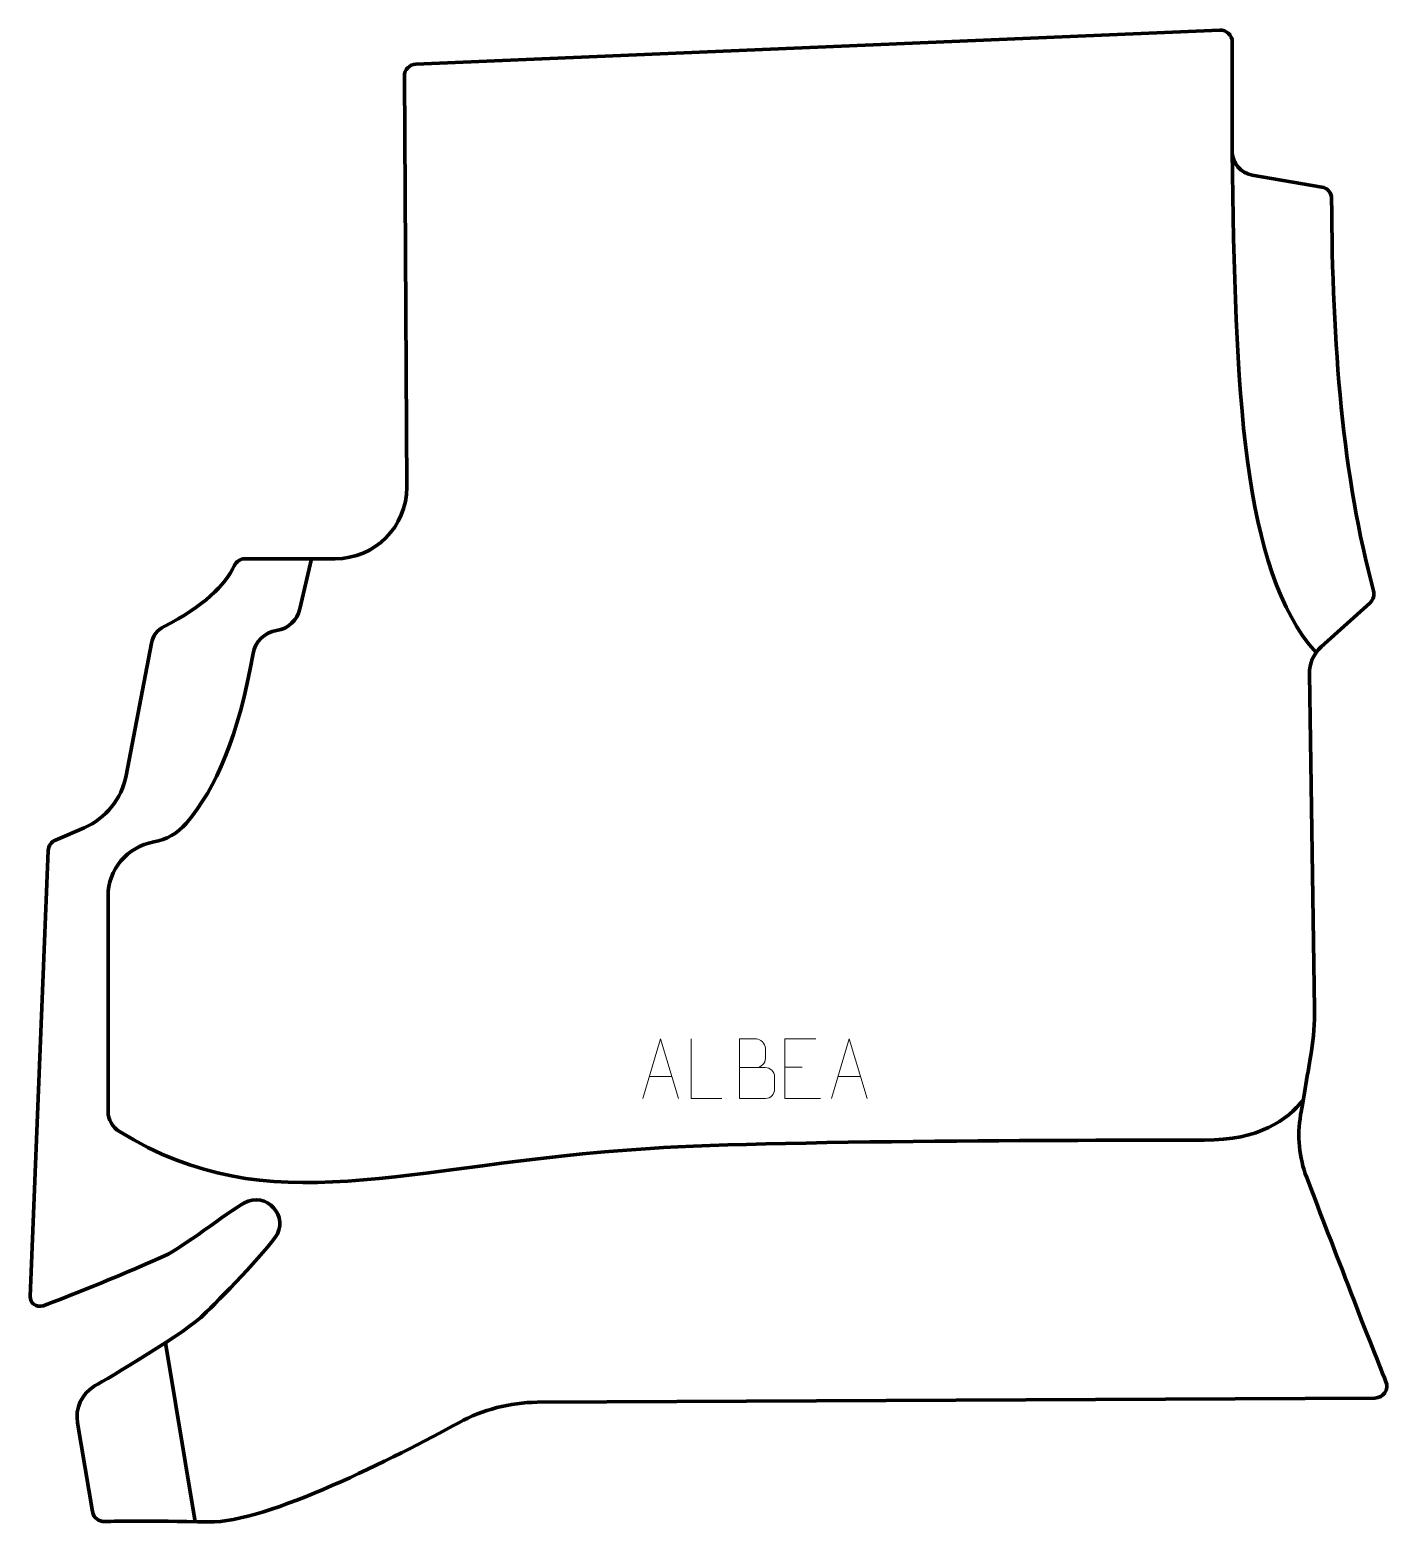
# Model space of a CAD drawing. Header units: millimetres. Extents: x -284 to 285, y -313 to 313.
import ezdxf

# ---------------------------------------------------------------- set-up
doc = ezdxf.new("R2010")
doc.units = ezdxf.units.MM
doc.header["$MEASUREMENT"] = 0
for name, color, linetype in [('layer 1', 7, 'Continuous'), ('layer 2', 7, 'Continuous'), ('layer 3', 7, 'Continuous')]:
    doc.layers.add(name, color=color, linetype=linetype)

msp = doc.modelspace()

# ---------------------------------------------------------------- linework, layer by layer
at = {"layer": 'layer 1', "color": 250, "lineweight": 9}
for points, knots in [([(-27.4851, -135.0913), (-27.4851, -135.0913), (-20.1141, -110.1378), (-20.1141, -110.1378), (-20.1141, -110.1378), (-20.1141, -110.1378), (-12.5442, -135.0913), (-12.5442, -135.0913)], [0, 0, 0, 0, 0.33333333, 0.33333333, 0.33333333, 0.33333333, 1, 1, 1, 1]), ([(5.6445, -135.0987), (5.6445, -135.0987), (-7.3046, -135.0987), (-7.3046, -135.0987), (-7.3046, -135.0987), (-7.3046, -135.0987), (-7.3046, -110.1451), (-7.3046, -110.1451)], [0, 0, 0, 0, 0.33333333, 0.33333333, 0.33333333, 0.33333333, 1, 1, 1, 1]), ([(12.9353, -122.1265), (16.5739, -122.1261), (20.161, -122.1261), (23.8004, -122.1265), (23.8004, -122.1265), (25.7758, -122.1438), (27.6994, -123.8799), (27.6994, -125.9295), (27.6994, -125.9295), (27.699, -127.0581), (27.699, -130.1075), (27.6994, -131.2364), (27.6994, -131.2364), (27.717, -133.0943), (26.1749, -135.1082), (23.8534, -135.0913), (23.8534, -135.0913), (20.2136, -135.0909), (16.5742, -135.0909), (12.9353, -135.0913), (12.9353, -135.0913), (12.9353, -126.773), (12.9353, -118.4552), (12.9353, -110.1377), (12.9353, -110.1377), (15.309, -110.1377), (17.6831, -110.1377), (20.0573, -110.1377), (20.0573, -110.1377), (21.7381, -110.1201), (23.8349, -112.0306), (23.8526, -113.993), (23.8526, -113.993), (23.8522, -116.0591), (23.8522, -116.2051), (23.8526, -118.2716), (23.8526, -118.2716), (23.8699, -120.3377), (22.0154, -122.1438), (20.0054, -122.1265)], [0, 0, 0, 0, 0.09090909, 0.09090909, 0.09090909, 0.09090909, 0.18181818, 0.18181818, 0.18181818, 0.18181818, 0.27272727, 0.27272727, 0.27272727, 0.27272727, 0.36363636, 0.36363636, 0.36363636, 0.36363636, 0.45454545, 0.45454545, 0.45454545, 0.45454545, 0.54545455, 0.54545455, 0.54545455, 0.54545455, 0.63636364, 0.63636364, 0.63636364, 0.63636364, 0.72727273, 0.72727273, 0.72727273, 0.72727273, 0.81818182, 0.81818182, 0.81818182, 0.81818182, 1, 1, 1, 1]), ([(44.9037, -110.1376), (44.9037, -110.1376), (32.0298, -110.1376), (32.0298, -110.1376), (32.0298, -110.1376), (32.0298, -110.1376), (32.0298, -135.0912), (32.0298, -135.0912), (32.0298, -135.0912), (32.0298, -135.0912), (46.8956, -135.0912), (46.8956, -135.0912)], [0, 0, 0, 0, 0.25, 0.25, 0.25, 0.25, 0.5, 0.5, 0.5, 0.5, 1, 1, 1, 1]), ([(51.5149, -135.0913), (51.5149, -135.0913), (58.8859, -110.1378), (58.8859, -110.1378), (58.8859, -110.1378), (58.8859, -110.1378), (66.4558, -135.0913), (66.4558, -135.0913)], [0, 0, 0, 0, 0.33333333, 0.33333333, 0.33333333, 0.33333333, 1, 1, 1, 1])]:
    msp.add_open_spline(points, degree=3, knots=knots, dxfattribs=at)
for points in [[(32.0298, -122.0173), (32.0298, -122.0173), (39.1979, -122.0173), (39.1979, -122.0173)], [(-24.7625, -125.8419), (-24.7625, -125.8419), (-15.2668, -125.8419), (-15.2668, -125.8419)], [(54.2375, -125.8419), (54.2375, -125.8419), (63.7332, -125.8419), (63.7332, -125.8419)]]:
    msp.add_open_spline(points, degree=3, dxfattribs=at)
at = {"layer": 'layer 2', "color": 12, "lineweight": 200}
msp.add_open_spline([(-122.6091, 298.2386), (-122.6091, 298.2386), (214.197, 312.492), (214.197, 312.492), (214.197, 312.492), (217.039, 312.6125), (219.4093, 310.3505), (219.4093, 307.5184), (219.4093, 307.5184), (219.4093, 307.5184), (219.4093, 261.5962), (219.4093, 261.5962), (219.4093, 261.5962), (219.4093, 256.7493), (222.9145, 252.6068), (227.712, 251.7841), (227.712, 251.7841), (227.712, 251.7841), (256.8983, 246.7786), (256.8983, 246.7786), (256.8983, 246.7786), (259.2894, 246.3687), (261.0431, 244.308), (261.0491, 241.8924), (261.0491, 241.8924), (261.2054, 180.8404), (265.7894, 124.6748), (278.6097, 77.5988), (278.6097, 77.5988), (279.1, 75.7986), (278.5278, 73.8776), (277.1404, 72.6244), (277.1404, 72.6244), (277.1404, 72.6244), (256.6327, 54.0995), (256.6327, 54.0995), (256.6327, 54.0995), (253.439, 51.2147), (251.6469, 47.101), (251.7132, 42.8081), (251.7132, 42.8081), (251.7132, 42.8081), (253.8863, -97.5017), (253.8863, -97.5017), (253.8863, -97.5017), (253.9791, -103.4636), (253.5335, -109.4194), (252.5549, -115.3023), (252.5549, -115.3023), (251.1995, -123.4505), (249.2261, -135.2488), (248.0591, -141.9371), (248.0591, -141.9371), (246.5217, -150.7481), (247.397, -159.8042), (250.5924, -168.1617), (250.5924, -168.1617), (259.2672, -190.8517), (277.0634, -237.2533), (283.7916, -253.727), (283.7916, -253.727), (285.1248, -256.9907), (282.7231, -260.5604), (279.1843, -260.5783), (279.1843, -260.5783), (279.1843, -260.5783), (-71.7124, -262.3412), (-71.7124, -262.3412), (-71.7124, -262.3412), (-83.214, -262.4641), (-94.5047, -265.4118), (-104.5952, -270.9091), (-104.5952, -270.9091), (-130.9459, -285.2651), (-185.0853, -312.9916), (-209.3127, -312.4966), (-209.3127, -312.4966), (-235.5396, -311.961), (-246.6034, -312.1489), (-252.9718, -312.3274), (-252.9718, -312.3274), (-255.4663, -312.3973), (-257.6281, -310.6242), (-258.0405, -308.1739), (-258.0405, -308.1739), (-258.0405, -308.1739), (-264.2973, -270.9955), (-264.2973, -270.9955), (-264.2973, -270.9955), (-265.3708, -264.9225), (-262.5853, -258.8168), (-257.2855, -255.6265), (-257.2855, -255.6265), (-257.2855, -255.6265), (-222.3753, -235.4634), (-212.6888, -226.7884), (-212.6888, -226.7884), (-207.9686, -222.5608), (-188.5655, -202.7767), (-181.6112, -193.4733), (-181.6112, -193.4733), (-175.1246, -184.7962), (-185.2388, -173.4735), (-194.6336, -178.9054), (-194.6336, -178.9054), (-201.3632, -182.7965), (-221.021, -197.978), (-227.8293, -201.0106), (-227.8293, -201.0106), (-249.6606, -210.7348), (-269.4204, -218.3968), (-278.7485, -221.9159), (-278.7485, -221.9159), (-281.4307, -222.9275), (-284.2787, -220.884), (-284.1626, -218.0304), (-284.1626, -218.0304), (-284.1626, -218.0304), (-276.5645, -31.1764), (-276.5645, -31.1764), (-276.5645, -31.1764), (-276.4869, -29.2657), (-275.3164, -27.5677), (-273.5532, -26.8087), (-273.5532, -26.8087), (-273.5532, -26.8087), (-261.5393, -21.6359), (-261.5393, -21.6359), (-261.5393, -21.6359), (-252.4161, -17.708), (-245.8389, -9.536), (-243.9773, 0.1858), (-243.9773, 0.1858), (-243.9773, 0.1858), (-233.351, 55.6783), (-233.351, 55.6783), (-233.351, 55.6783), (-232.7703, 58.7124), (-230.8064, 61.3085), (-228.0367, 62.6987), (-228.0367, 62.6987), (-211.6601, 70.9188), (-202.2642, 80.1903), (-198.645, 88.1016), (-198.645, 88.1016), (-197.8365, 89.8691), (-196.0952, 91.0285), (-194.1443, 91.0285), (-194.1443, 91.0285), (-194.1443, 91.0285), (-156.3953, 91.0285), (-156.3953, 91.0285), (-156.3953, 91.0285), (-139.759, 91.0285), (-126.2998, 104.5071), (-126.3958, 121.0708), (-126.3958, 121.0708), (-126.3958, 121.0708), (-127.3966, 293.2361), (-127.3966, 293.2361), (-127.3966, 293.2361), (-127.4122, 295.9143), (-125.2965, 298.1248), (-122.6091, 298.2386)], degree=3, knots=[0, 0, 0, 0, 0.02380952, 0.02380952, 0.02380952, 0.02380952, 0.04761905, 0.04761905, 0.04761905, 0.04761905, 0.07142857, 0.07142857, 0.07142857, 0.07142857, 0.0952381, 0.0952381, 0.0952381, 0.0952381, 0.11904762, 0.11904762, 0.11904762, 0.11904762, 0.14285714, 0.14285714, 0.14285714, 0.14285714, 0.16666667, 0.16666667, 0.16666667, 0.16666667, 0.19047619, 0.19047619, 0.19047619, 0.19047619, 0.21428571, 0.21428571, 0.21428571, 0.21428571, 0.23809524, 0.23809524, 0.23809524, 0.23809524, 0.26190476, 0.26190476, 0.26190476, 0.26190476, 0.28571429, 0.28571429, 0.28571429, 0.28571429, 0.30952381, 0.30952381, 0.30952381, 0.30952381, 0.33333333, 0.33333333, 0.33333333, 0.33333333, 0.35714286, 0.35714286, 0.35714286, 0.35714286, 0.38095238, 0.38095238, 0.38095238, 0.38095238, 0.4047619, 0.4047619, 0.4047619, 0.4047619, 0.42857143, 0.42857143, 0.42857143, 0.42857143, 0.45238095, 0.45238095, 0.45238095, 0.45238095, 0.47619048, 0.47619048, 0.47619048, 0.47619048, 0.5, 0.5, 0.5, 0.5, 0.52380952, 0.52380952, 0.52380952, 0.52380952, 0.54761905, 0.54761905, 0.54761905, 0.54761905, 0.57142857, 0.57142857, 0.57142857, 0.57142857, 0.5952381, 0.5952381, 0.5952381, 0.5952381, 0.61904762, 0.61904762, 0.61904762, 0.61904762, 0.64285714, 0.64285714, 0.64285714, 0.64285714, 0.66666667, 0.66666667, 0.66666667, 0.66666667, 0.69047619, 0.69047619, 0.69047619, 0.69047619, 0.71428571, 0.71428571, 0.71428571, 0.71428571, 0.73809524, 0.73809524, 0.73809524, 0.73809524, 0.76190476, 0.76190476, 0.76190476, 0.76190476, 0.78571429, 0.78571429, 0.78571429, 0.78571429, 0.80952381, 0.80952381, 0.80952381, 0.80952381, 0.83333333, 0.83333333, 0.83333333, 0.83333333, 0.85714286, 0.85714286, 0.85714286, 0.85714286, 0.88095238, 0.88095238, 0.88095238, 0.88095238, 0.9047619, 0.9047619, 0.9047619, 0.9047619, 0.92857143, 0.92857143, 0.92857143, 0.92857143, 0.95238095, 0.95238095, 0.95238095, 0.95238095, 1, 1, 1, 1], dxfattribs=at)
at = {"layer": 'layer 3', "color": 142, "lineweight": 200}
for points in [[(219.4094, 261.5963), (220.5781, 161.3696), (223.593, 86.1983), (254.4931, 51.7006)], [(-227.4416, -237.3969), (-227.4416, -237.3969), (-215.0792, -312.5033), (-215.0792, -312.5033)]]:
    msp.add_open_spline(points, degree=3, dxfattribs=at)
msp.add_open_spline([(249.1038, -135.8615), (242.3573, -143.9829), (230.9707, -152.5627), (207.5812, -152.5627), (207.5812, -152.5627), (184.192, -152.5627), (31.8883, -152.3714), (-24.4305, -155.9856), (-24.4305, -155.9856), (-129.9795, -162.7594), (-182.6122, -188.1419), (-246.7303, -148.967), (-246.7303, -148.967), (-249.7067, -147.1484), (-251.5355, -143.9344), (-251.5355, -140.4582), (-251.5355, -140.4582), (-251.5355, -140.4582), (-251.5355, -50.3678), (-251.5355, -50.3678), (-251.5355, -50.3678), (-251.5355, -39.1748), (-243.4784, -29.5914), (-232.4124, -27.6216), (-232.4124, -27.6216), (-232.4124, -27.6216), (-232.4117, -27.6212), (-232.4117, -27.6212), (-232.4117, -27.6212), (-227.1204, -26.6793), (-222.2965, -23.9588), (-218.8337, -19.8654), (-218.8337, -19.8654), (-206.085, -4.7954), (-196.9308, 16.7292), (-190.791, 51.2873), (-190.791, 51.2873), (-189.9041, 56.2788), (-185.9361, 60.1636), (-180.9072, 60.9535), (-180.9072, 60.9535), (-176.1035, 61.708), (-172.2416, 65.2914), (-171.1473, 70.0089), (-171.1473, 70.0089), (-171.1473, 70.0089), (-166.2715, 91.0283), (-166.2715, 91.0283)], degree=3, knots=[0, 0, 0, 0, 0.07692308, 0.07692308, 0.07692308, 0.07692308, 0.15384615, 0.15384615, 0.15384615, 0.15384615, 0.23076923, 0.23076923, 0.23076923, 0.23076923, 0.30769231, 0.30769231, 0.30769231, 0.30769231, 0.38461538, 0.38461538, 0.38461538, 0.38461538, 0.46153846, 0.46153846, 0.46153846, 0.46153846, 0.53846154, 0.53846154, 0.53846154, 0.53846154, 0.61538462, 0.61538462, 0.61538462, 0.61538462, 0.69230769, 0.69230769, 0.69230769, 0.69230769, 0.76923077, 0.76923077, 0.76923077, 0.76923077, 0.84615385, 0.84615385, 0.84615385, 0.84615385, 1, 1, 1, 1], dxfattribs=at)

doc.saveas('drawing.dxf')
